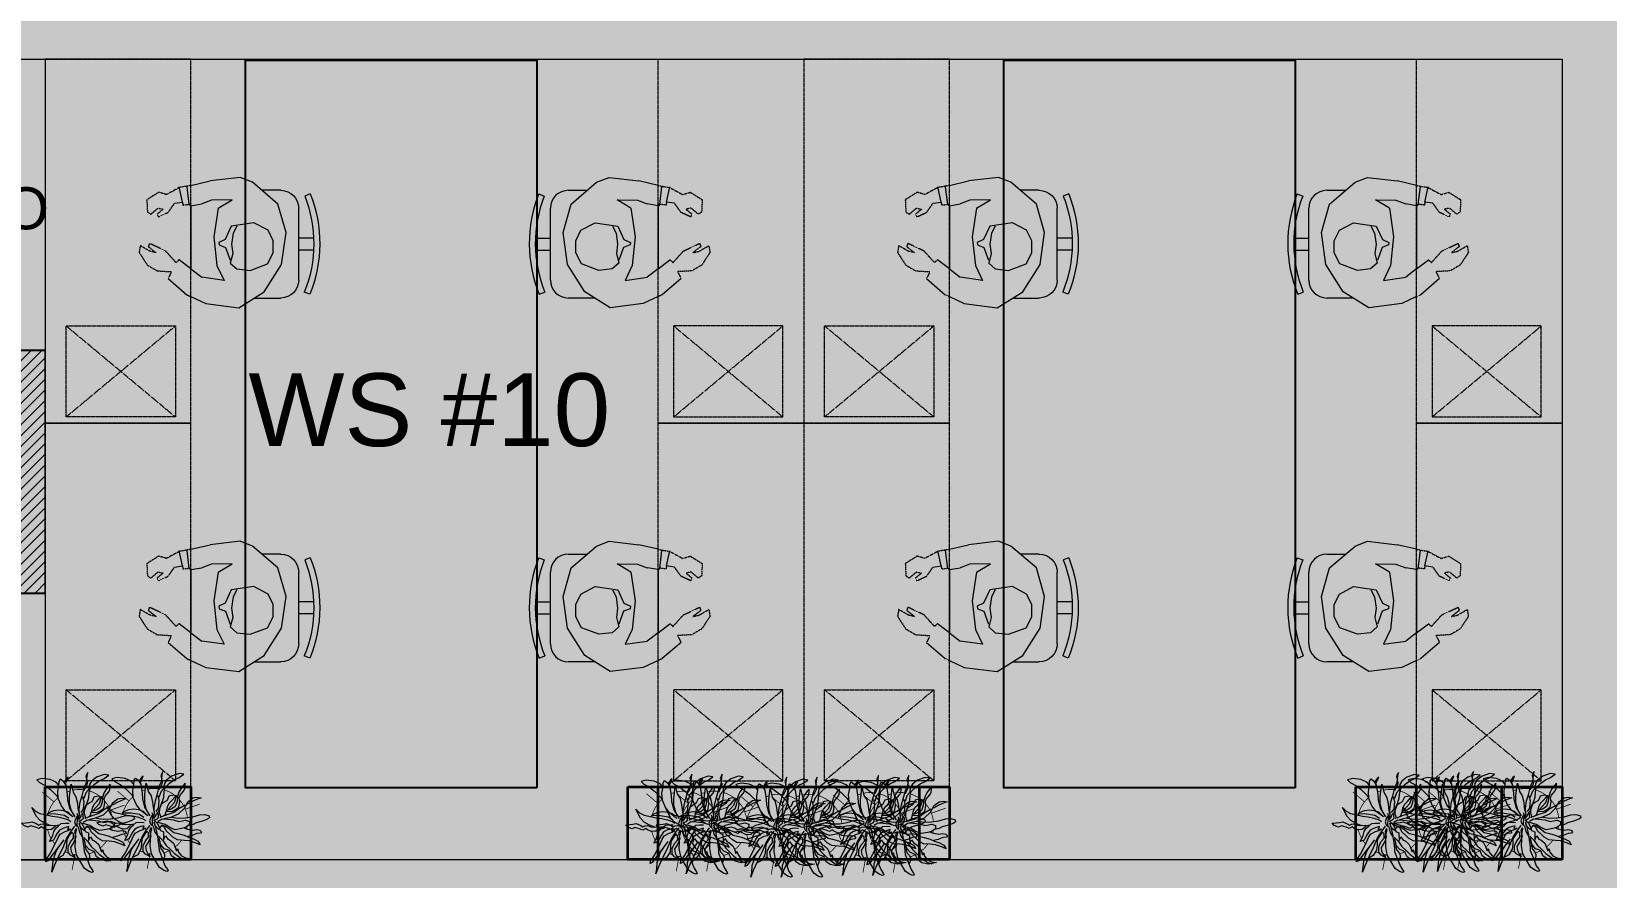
# Model space of a CAD drawing. Header units: millimetres. Extents: x 263321 to 2483465, y 33647 to 614421.
# Drawn here: x 2395340 to 2401829, y 411509 to 414996 of the extents above; entities that cross this region are included whole.
import ezdxf

# ---------------------------------------------------------------- set-up
doc = ezdxf.new("R2010")
doc.units = ezdxf.units.MM
doc.linetypes.add('( Hidden )', pattern=[0.375, 0.25, -0.125])
doc.linetypes.add('HIDDEN', pattern=[0.375, 0.25, -0.125])
for name, color, linetype, lineweight in [('A-FURN-HUMAN', 252, 'Continuous', 9), ('A-FURN-MODULAR-CHAIR', 5, 'Continuous', 5), ('A-FURN-MODULAR-PEDESTAL', 253, 'Continuous', 5), ('A-FURN-MODULAR-TABLETOP', 250, 'Continuous', 13), ('A-INDOOR PLANTS', 84, 'Continuous', 5), ('A-PLAN-COLUMN', 3, 'Continuous', 0), ('A-PLAN-RCC-HATCH', 8, 'Continuous', 13), ('AI-FURN', 7, 'Continuous', 20), ('FURNITURE', 30, 'Continuous', 5), ('FURNIURE', 33, 'Continuous', 35), ('TOA-FL-CPT-1', 8, 'Continuous', 5)]:
    doc.layers.add(name, color=color, linetype=linetype, lineweight=lineweight)
for name, color, linetype in [('A-PLAN-TEXT', 4, 'Continuous'), ('CEILING TOA', 250, 'Continuous'), ('I-FUR', 7, 'Continuous'), ('TEXT', 250, 'Continuous')]:
    doc.layers.add(name, color=color, linetype=linetype)
doc.styles.add('ARIAL', font='arial.ttf')

# ---------------------------------------------------------------- blocks, each defined once
blk = doc.blocks.new('PLANT_10')
at = {"layer": 'A-INDOOR PLANTS', "linetype": 'ByBlock', "lineweight": -2}
for p, q in [((13664.3, 7933.64), (13665.55, 7933.86)), ((13665.52, 7932.8), (13664.3, 7933.64)), ((13666.85, 7932.15), (13665.52, 7932.8)), ((13665.55, 7933.86), (13667.57, 7933.17)), ((13668.06, 7931.25), (13666.85, 7932.15)), ((13667.57, 7933.17), (13668.91, 7932.09)), ((13668.91, 7932.09), (13669.44, 7931.17)), ((13669.84, 7934.37), (13670.24, 7933.69)), ((13670, 7933.37), (13669.84, 7934.37)), ((13669.92, 7931.93), (13670.2, 7930.88)), ((13670.17, 7931.75), (13670, 7933.37)), ((13670.38, 7933.32), (13670.09, 7932.38)), ((13670.24, 7933.69), (13670.38, 7933.32)), ((13675.61, 7931.79), (13675.07, 7933.15)), ((13675.07, 7933.15), (13675.52, 7932.79)), ((13675.52, 7932.79), (13676.24, 7931.75)), ((13676.35, 7932.06), (13675.7, 7930.98)), ((13677.08, 7932.65), (13676.35, 7932.06)), ((13677.47, 7932.1), (13677.08, 7932.65)), ((13677.51, 7930.91), (13677.47, 7932.1)), ((13678.23, 7931.81), (13679.84, 7932.55)), ((13679.84, 7932.55), (13681.95, 7932.8)), ((13681.95, 7932.8), (13683.34, 7932.46)), ((13683.34, 7932.46), (13682.61, 7931.75)), ((13663.89, 7930.62), (13663.94, 7931.25)), ((13663.98, 7929.88), (13663.89, 7930.62)), ((13663.94, 7931.25), (13664.46, 7930.64)), ((13664.31, 7929.26), (13663.98, 7929.88)), ((13664.83, 7928.65), (13664.31, 7929.26)), ((13664.46, 7930.64), (13665.11, 7929.79)), ((13665.28, 7928.1), (13664.83, 7928.65)), ((13665.11, 7929.79), (13665.57, 7928.86)), ((13665.49, 7927.36), (13665.28, 7928.1)), ((13665.57, 7928.86), (13665.92, 7927.75)), ((13665.92, 7927.75), (13666.08, 7926.44)), ((13666.78, 7926.15), (13666.1, 7928.13)), ((13666.41, 7927.95), (13667.1, 7928.09)), ((13666.55, 7927.7), (13666.41, 7927.95)), ((13667.52, 7926.61), (13666.55, 7927.7)), ((13667.1, 7928.09), (13668.23, 7927.82)), ((13669.22, 7930.1), (13668.06, 7931.25)), ((13668.23, 7927.82), (13668.63, 7926.95)), ((13669.5, 7929.11), (13669.22, 7930.1)), ((13669.44, 7931.17), (13669.67, 7929.74)), ((13669.61, 7927.61), (13669.5, 7929.11)), ((13669.67, 7929.74), (13670.38, 7928.94)), ((13670.71, 7930.64), (13670.17, 7931.75)), ((13670.2, 7930.88), (13670.87, 7929.52)), ((13670.38, 7928.94), (13670.87, 7927.46)), ((13671.34, 7928.22), (13670.71, 7930.64)), ((13671.22, 7927.97), (13670.89, 7926.71)), ((13671.83, 7926.61), (13671.34, 7928.22)), ((13672.98, 7927.9), (13672.59, 7926.26)), ((13673.75, 7929.11), (13672.98, 7927.9)), ((13674.25, 7931.31), (13673.75, 7929.11)), ((13674.5, 7929.32), (13674.25, 7931.31)), ((13674.66, 7928.01), (13674.5, 7929.32)), ((13674.66, 7926.07), (13674.66, 7928.01)), ((13675.33, 7928.59), (13675.25, 7927.09)), ((13675.7, 7930.98), (13675.33, 7928.59)), ((13675.74, 7931.48), (13675.61, 7931.79)), ((13677.81, 7929.36), (13677.51, 7930.91)), ((13677.63, 7931.1), (13678.23, 7931.81)), ((13677.68, 7927.48), (13677.81, 7929.36)), ((13678.15, 7928.3), (13677.74, 7927.54)), ((13679.73, 7929.85), (13678.15, 7928.3)), ((13681.13, 7930.96), (13679.73, 7929.85)), ((13682.61, 7931.75), (13681.13, 7930.96)), ((13660.8, 7927.59), (13659.68, 7927.43)), ((13659.68, 7927.43), (13660.5, 7927.14)), ((13660.5, 7927.14), (13661.89, 7926.5)), ((13661.87, 7927.37), (13660.8, 7927.59)), ((13663.15, 7926.41), (13661.87, 7927.37)), ((13661.89, 7926.5), (13663.36, 7925.67)), ((13664.14, 7924.69), (13663.15, 7926.41)), ((13663.93, 7925.43), (13665.64, 7924.49)), ((13665.68, 7923.17), (13664.14, 7924.69)), ((13665.34, 7926.29), (13665.49, 7927.36)), ((13665.63, 7924.92), (13665.34, 7926.29)), ((13666.59, 7924.2), (13665.63, 7924.92)), ((13665.64, 7924.49), (13666.92, 7923.46)), ((13666.08, 7926.44), (13666.56, 7925.08)), ((13666.56, 7925.08), (13667.46, 7924.48)), ((13667.48, 7923.79), (13666.59, 7924.2)), ((13667.75, 7925.11), (13666.78, 7926.15)), ((13667.46, 7924.48), (13668.78, 7924.02)), ((13668.73, 7923.83), (13667.48, 7923.79)), ((13668.16, 7925.94), (13667.52, 7926.61)), ((13668.46, 7924.26), (13667.75, 7925.11)), ((13668.63, 7925.01), (13668.16, 7925.94)), ((13668.63, 7926.95), (13668.89, 7926.59)), ((13668.78, 7924.21), (13668.63, 7925.01)), ((13669.19, 7922.84), (13668.78, 7924.21)), ((13668.89, 7926.59), (13669.47, 7926.23)), ((13669.47, 7926.23), (13670.42, 7925.51)), ((13670.3, 7925.56), (13669.61, 7927.61)), ((13670.91, 7923.83), (13670.3, 7925.56)), ((13670.42, 7925.51), (13670.77, 7924.58)), ((13670.77, 7924.58), (13670.8, 7923.45)), ((13670.89, 7926.71), (13671.08, 7924.65)), ((13671.43, 7923.29), (13670.91, 7923.83)), ((13671.08, 7924.65), (13671.73, 7923.79)), ((13672.14, 7924.62), (13671.83, 7926.61)), ((13672.06, 7923.18), (13672.14, 7924.62)), ((13672.45, 7924.82), (13672.17, 7923.5)), ((13672.59, 7926.26), (13672.45, 7924.82)), ((13674.69, 7924.95), (13673.26, 7922.65)), ((13673.26, 7922.65), (13674.15, 7924.18)), ((13673.83, 7922.61), (13675.72, 7924.04)), ((13675.1, 7923.9), (13673.83, 7922.61)), ((13674.15, 7924.18), (13674.66, 7926.07)), ((13675.25, 7927.09), (13674.69, 7924.95)), ((13676.27, 7924.31), (13675.1, 7923.9)), ((13675.72, 7924.04), (13676.86, 7925.51)), ((13677.52, 7924.47), (13676.27, 7924.31)), ((13676.86, 7925.51), (13677.68, 7927.48)), ((13678.84, 7924.26), (13677.52, 7924.47)), ((13680.16, 7923.8), (13678.84, 7924.26)), ((13680.55, 7923.37), (13680.16, 7923.8)), ((13682.55, 7923.5), (13681.24, 7923.21)), ((13683.72, 7924.1), (13682.55, 7923.5)), ((13683.45, 7922.71), (13684.69, 7925.06)), ((13684.69, 7925.06), (13683.72, 7924.1)), ((13657.58, 7922.61), (13657.47, 7922.11)), ((13657.47, 7922.11), (13657.98, 7921.75)), ((13658.75, 7922.96), (13657.58, 7922.61)), ((13657.98, 7921.75), (13659.37, 7921.23)), ((13660.13, 7922.88), (13658.75, 7922.96)), ((13659.37, 7921.23), (13661.01, 7920.78)), ((13661.89, 7922.37), (13660.13, 7922.88)), ((13661.01, 7920.78), (13661.83, 7920.31)), ((13661.83, 7920.31), (13663.03, 7920.03)), ((13663.84, 7922.05), (13661.89, 7922.37)), ((13663.8, 7921.43), (13662.81, 7921.09)), ((13662.81, 7921.09), (13662.83, 7920.27)), ((13662.83, 7920.27), (13663.86, 7919.55)), ((13664.11, 7919.31), (13663.31, 7919.04)), ((13664.68, 7921.27), (13663.8, 7921.43)), ((13665.78, 7921.99), (13663.84, 7922.05)), ((13663.86, 7919.55), (13664.86, 7919.27)), ((13665.62, 7921.11), (13664.68, 7921.27)), ((13667.05, 7921.53), (13665.62, 7921.11)), ((13667.77, 7922.3), (13665.68, 7923.17)), ((13667.58, 7922.29), (13665.78, 7921.99)), ((13666.62, 7918.95), (13668.04, 7919.49)), ((13666.92, 7923.46), (13668.56, 7922.95)), ((13668.6, 7921.76), (13667.05, 7921.53)), ((13669.6, 7921.92), (13667.77, 7922.3)), ((13668.04, 7919.49), (13669.27, 7920.34)), ((13669.16, 7919.84), (13668.12, 7919.18)), ((13668.56, 7922.95), (13670.21, 7922.37)), ((13670.04, 7921.8), (13668.6, 7921.76)), ((13668.95, 7918.64), (13669.3, 7919.47)), ((13670.21, 7920.25), (13669.16, 7919.84)), ((13670.21, 7922.37), (13669.19, 7922.84)), ((13669.27, 7920.34), (13670.76, 7920.76)), ((13669.3, 7919.47), (13669.66, 7919.79)), ((13669.66, 7919.79), (13670.28, 7920)), ((13671.05, 7921.21), (13670.04, 7921.8)), ((13670.28, 7920), (13670.74, 7919.32)), ((13670.8, 7923.45), (13670.51, 7922.57)), ((13670.51, 7922.57), (13670.59, 7922.07)), ((13670.74, 7919.32), (13670.51, 7918.69)), ((13670.76, 7920.76), (13671.63, 7920.91)), ((13671.26, 7920.59), (13670.79, 7919.64)), ((13670.79, 7919.64), (13670.87, 7919.02)), ((13670.87, 7919.02), (13671.48, 7919.53)), ((13671.13, 7922.84), (13671.09, 7922.15)), ((13671.09, 7922.15), (13671.48, 7921.72)), ((13671.18, 7923.34), (13671.13, 7922.84)), ((13671.62, 7923.1), (13671.18, 7923.34)), ((13671.81, 7921.11), (13671.26, 7920.59)), ((13671.48, 7921.72), (13671.99, 7921.43)), ((13671.48, 7919.53), (13671.96, 7920.24)), ((13671.64, 7922.67), (13671.62, 7923.1)), ((13672.22, 7921.87), (13671.64, 7922.67)), ((13672.13, 7920.93), (13671.68, 7919.17)), ((13672.23, 7921.5), (13671.81, 7921.11)), ((13671.96, 7920.24), (13672.13, 7920.93)), ((13671.99, 7921.43), (13672.23, 7921.5)), ((13672.41, 7921.94), (13672.06, 7923.18)), ((13672.41, 7919.94), (13672.07, 7918.49)), ((13672.39, 7922.69), (13672.67, 7923.45)), ((13672.6, 7921.76), (13672.39, 7922.69)), ((13672.5, 7923.07), (13672.96, 7922.33)), ((13672.59, 7920.01), (13672.63, 7920.7)), ((13673.08, 7920.52), (13672.59, 7920.01)), ((13672.59, 7920.01), (13672.59, 7920.01)), ((13672.63, 7920.7), (13672.6, 7921.76)), ((13672.8, 7919.26), (13673.05, 7919.46)), ((13672.96, 7922.33), (13673.37, 7921.28)), ((13673.05, 7919.46), (13673.38, 7918.65)), ((13673.37, 7921.28), (13673.08, 7920.52)), ((13673.34, 7920.09), (13674.25, 7918.87)), ((13674.98, 7921.77), (13674.36, 7921.37)), ((13674.36, 7919.37), (13675.18, 7919.27)), ((13675.06, 7918.96), (13674.36, 7919.37)), ((13675.88, 7920.92), (13674.81, 7920.89)), ((13674.84, 7920.01), (13675.66, 7919.79)), ((13675.18, 7919.27), (13674.84, 7920.01)), ((13674.9, 7922.2), (13676.06, 7922.99)), ((13676.34, 7922.25), (13674.98, 7921.77)), ((13675.66, 7919.79), (13676.48, 7919.5)), ((13676.88, 7920.82), (13675.88, 7920.92)), ((13676.06, 7922.99), (13678.3, 7923.31)), ((13677.83, 7922.6), (13676.34, 7922.25)), ((13676.48, 7919.5), (13677.37, 7919.03)), ((13677.71, 7920.16), (13676.88, 7920.82)), ((13677.64, 7920.41), (13678.21, 7920.24)), ((13678.35, 7919.62), (13677.71, 7920.16)), ((13679.32, 7922.77), (13677.83, 7922.6)), ((13678.21, 7920.24), (13679.71, 7920.28)), ((13678.3, 7923.31), (13680.55, 7923.37)), ((13678.88, 7918.7), (13678.35, 7919.62)), ((13678.4, 7920.12), (13679.43, 7919.21)), ((13681.24, 7923.21), (13679.32, 7922.77)), ((13679.71, 7920.28), (13681.07, 7920.83)), ((13680.7, 7920.44), (13679.83, 7920.29)), ((13680.56, 7919.12), (13681.67, 7919.59)), ((13681.63, 7920.72), (13680.7, 7920.44)), ((13681.07, 7920.83), (13682.48, 7921.62)), ((13682.32, 7920.68), (13681.63, 7920.72)), ((13681.67, 7919.59), (13682.09, 7919.92)), ((13682.09, 7919.92), (13682.86, 7919.5)), ((13682.83, 7920.44), (13682.32, 7920.68)), ((13682.48, 7921.62), (13683.45, 7922.71)), ((13683.57, 7920.84), (13682.83, 7920.44)), ((13682.86, 7919.5), (13683.72, 7919.84)), ((13684.62, 7921.25), (13683.57, 7920.84)), ((13683.72, 7919.84), (13684.96, 7920.26)), ((13685.5, 7921.09), (13684.62, 7921.25)), ((13684.96, 7920.26), (13685.72, 7919.9)), ((13686.31, 7920.99), (13685.5, 7921.09)), ((13685.72, 7919.9), (13686.83, 7920.31)), ((13687.38, 7920.89), (13686.31, 7920.99)), ((13686.83, 7920.31), (13687.38, 7920.89)), ((13660.07, 7918.81), (13659.64, 7918.36)), ((13659.64, 7918.36), (13659.9, 7918.06)), ((13659.9, 7918.06), (13660.84, 7917.9)), ((13660.59, 7915.89), (13660, 7914.93)), ((13660, 7914.93), (13660.98, 7915.4)), ((13660.87, 7918.96), (13660.07, 7918.81)), ((13661.76, 7916.49), (13660.59, 7915.89)), ((13660.84, 7917.9), (13662.11, 7917.44)), ((13661.88, 7918.81), (13660.87, 7918.96)), ((13660.98, 7915.4), (13662.78, 7916.02)), ((13663.06, 7916.97), (13661.76, 7916.49)), ((13663.31, 7919.04), (13661.88, 7918.81)), ((13662.11, 7917.44), (13663.3, 7917.1)), ((13662.78, 7916.02), (13664.21, 7916.12)), ((13664.23, 7917.5), (13663.06, 7916.97)), ((13664.21, 7916.12), (13665.96, 7916.24)), ((13665.78, 7917.92), (13664.23, 7917.5)), ((13664.86, 7919.27), (13666.62, 7918.95)), ((13666.96, 7918.21), (13665.78, 7917.92)), ((13665.96, 7916.24), (13667.18, 7916.97)), ((13667.05, 7915.34), (13666.64, 7914.45)), ((13668.12, 7919.18), (13666.96, 7918.21)), ((13668.08, 7916.24), (13667.05, 7915.34)), ((13667.18, 7916.97), (13667.91, 7917.68)), ((13667.91, 7917.68), (13668.95, 7918.64)), ((13668.57, 7916.44), (13668.08, 7916.24)), ((13669.17, 7917.34), (13668.57, 7916.44)), ((13669.83, 7916.11), (13668.94, 7914.77)), ((13669.64, 7916.29), (13669.17, 7917.34)), ((13669.7, 7918.36), (13669.64, 7916.29)), ((13670.51, 7918.69), (13669.7, 7918.36)), ((13670.99, 7917.21), (13669.83, 7916.11)), ((13670.25, 7914.87), (13670.67, 7915.51)), ((13670.66, 7915.76), (13670.57, 7914.63)), ((13671, 7916.83), (13670.66, 7915.76)), ((13671.14, 7916.21), (13670.89, 7914.39)), ((13671.3, 7917.34), (13671.14, 7916.21)), ((13672.07, 7918.49), (13671.3, 7917.34)), ((13671.68, 7919.17), (13671.35, 7917.59)), ((13673.23, 7917.34), (13672.81, 7919.14)), ((13673.38, 7918.65), (13673.05, 7917.27)), ((13673.05, 7917.27), (13673.39, 7916.28)), ((13673.14, 7916.33), (13673.23, 7917.34)), ((13673.19, 7914.65), (13673.14, 7916.33)), ((13673.39, 7916.28), (13673.99, 7915.17)), ((13673.62, 7916.97), (13673.65, 7918.1)), ((13674.46, 7916), (13673.62, 7916.97)), ((13673.65, 7918.1), (13674.07, 7918.55)), ((13673.99, 7915.17), (13674.45, 7914.5)), ((13674.07, 7918.55), (13674.59, 7917.88)), ((13674.25, 7918.87), (13675.37, 7917.15)), ((13675.07, 7914.64), (13674.46, 7916)), ((13674.59, 7917.88), (13675.45, 7916.53)), ((13675.88, 7918.73), (13675.06, 7918.96)), ((13675.37, 7917.15), (13676.51, 7914.43)), ((13675.45, 7916.53), (13675.49, 7915.15)), ((13675.49, 7915.15), (13675.66, 7913.78)), ((13677.21, 7918.02), (13675.88, 7918.73)), ((13676.2, 7916.49), (13680.43, 7910.93)), ((13677.74, 7917.16), (13677.21, 7918.02)), ((13677.37, 7919.03), (13678.02, 7918.11)), ((13678.55, 7915.31), (13677.74, 7917.16)), ((13678.02, 7918.11), (13678.55, 7917.12)), ((13678.55, 7917.12), (13678.95, 7916.45)), ((13679.87, 7912.72), (13678.55, 7915.31)), ((13679.16, 7917.64), (13678.88, 7918.7)), ((13678.95, 7916.45), (13679.96, 7916.04)), ((13679.63, 7916.72), (13679.16, 7917.64)), ((13679.43, 7919.21), (13680.56, 7919.12)), ((13679.96, 7916.04), (13679.63, 7916.72)), ((13663.85, 7911.49), (13662.54, 7911.32)), ((13662.54, 7911.32), (13663.74, 7911.04)), ((13664.86, 7911.27), (13663.74, 7910.98)), ((13663.74, 7911.04), (13664.74, 7910.89)), ((13664.9, 7912.02), (13663.85, 7911.49)), ((13664.74, 7910.89), (13666.42, 7911.25)), ((13665.77, 7911.92), (13664.86, 7911.27)), ((13665.68, 7912.98), (13664.9, 7912.02)), ((13665.96, 7913.93), (13665.68, 7912.98)), ((13666.75, 7912.64), (13665.77, 7911.92)), ((13666.23, 7913.31), (13665.96, 7913.93)), ((13666.64, 7914.45), (13666.23, 7913.31)), ((13666.42, 7911.25), (13667.52, 7912.04)), ((13667.91, 7913.74), (13666.75, 7912.64)), ((13667.52, 7912.04), (13667.93, 7912.86)), ((13668.94, 7914.77), (13667.91, 7913.74)), ((13667.93, 7912.86), (13668.04, 7913.36)), ((13668.04, 7913.36), (13668.6, 7913.57)), ((13668.6, 7913.57), (13669.46, 7913.91)), ((13669.87, 7910.98), (13669.29, 7909.4)), ((13669.74, 7913.17), (13669.38, 7912.4)), ((13669.38, 7912.4), (13669.4, 7911.78)), ((13669.4, 7911.78), (13669.6, 7911.35)), ((13669.46, 7913.91), (13670.25, 7914.87)), ((13669.6, 7911.35), (13669.87, 7910.92)), ((13670.28, 7913.81), (13669.74, 7913.17)), ((13670.85, 7913.39), (13669.87, 7910.98)), ((13670.57, 7914.63), (13670.28, 7913.81)), ((13670.89, 7914.39), (13670.85, 7913.39)), ((13671.87, 7910.85), (13672.82, 7912.57)), ((13672.82, 7912.57), (13673.19, 7914.65)), ((13673.82, 7912.54), (13673.22, 7911.71)), ((13673.22, 7911.71), (13674.45, 7912.43)), ((13674.29, 7913.43), (13673.82, 7912.54)), ((13674.45, 7914.5), (13674.29, 7913.43)), ((13674.45, 7912.43), (13675.05, 7913.2)), ((13675.05, 7913.2), (13675.07, 7914.64)), ((13675.66, 7913.78), (13676.51, 7912.31)), ((13676.51, 7914.43), (13677.64, 7912.15)), ((13676.51, 7912.31), (13677.72, 7911.66)), ((13678.23, 7913.49), (13677.5, 7914.65)), ((13677.64, 7912.15), (13678.78, 7909.62)), ((13678.64, 7912.18), (13678.23, 7913.49)), ((13679.05, 7910.95), (13678.64, 7912.18)), ((13680.85, 7911.31), (13679.87, 7912.72)), ((13680.94, 7910.69), (13680.85, 7911.31)), ((13668.63, 7908.5), (13668.45, 7908.06)), ((13668.45, 7908.06), (13668.77, 7907.88)), ((13669.29, 7909.4), (13668.63, 7908.5)), ((13668.77, 7907.88), (13669.52, 7908.09)), ((13669.52, 7908.09), (13670.74, 7908.94)), ((13670.74, 7908.94), (13671.87, 7910.85)), ((13678.78, 7909.62), (13679.4, 7907.89)), ((13679.17, 7909.14), (13679.05, 7910.95)), ((13679.4, 7907.89), (13679.17, 7909.14)), ((13680.43, 7910.93), (13680.94, 7910.69))]:
    blk.add_line(p, q, dxfattribs=at)
at = {"layer": 'A-INDOOR PLANTS', "linetype": 'Continuous', "lineweight": 18, "ltscale": 0.5, "const_width": 0.2}
for points in [[(13669.4, 7929.47, 0.116285), (13665.96, 7927.44)], [(13673.88, 7929.67, 0.090884), (13670.74, 7929.78)], [(13675.42, 7929.17, 0.028901), (13674.47, 7929.51)], [(13680.37, 7923.57, 0.141213), (13677.8, 7927.66)], [(13664.08, 7924.79, 0.079562), (13663.34, 7922.14)], [(13665.42, 7926.87, 0.0574), (13664.3, 7925.23)], [(13663.38, 7919.89, 0.022707), (13663.53, 7919.11)], [(13680.68, 7920.44, 0.006998), (13680.7, 7920.68)], [(13664.86, 7916.17, 0.072973), (13666.59, 7914.33)], [(13678.52, 7915.38, 0.034437), (13679.25, 7916.33)], [(13679.57, 7916.84, 0.070954), (13680.47, 7919.13)], [(13668.08, 7913.38, 0.04589), (13669.56, 7912.79)], [(13672.77, 7912.48, 0.032284), (13673.88, 7912.65)], [(13674.83, 7912.92, 0.033376), (13675.9, 7913.37)], [(13677.6, 7914.49, 0.002611), (13677.67, 7914.55)]]:
    blk.add_lwpolyline(points, format="xyb", dxfattribs=at)
for points in [[(13678.83, 7926.57), (13681.9, 7929.19)], [(13663.9, 7924.37), (13660.1, 7925.72)], [(13673.27, 7912.54), (13674, 7908.57)]]:
    blk.add_lwpolyline(points, dxfattribs=at)
at = {"layer": 'A-INDOOR PLANTS', "linetype": 'Continuous', "lineweight": 18, "ltscale": 0.5}
blk.add_arc((13672, 7921.16), 8.71, 12.4792, 14.7067, dxfattribs=at)
blk = doc.blocks.new('Columns')
at = {"layer": 'A-PLAN-RCC-HATCH'}
h = blk.add_hatch(dxfattribs=at)
h.set_pattern_fill('ANSI31', color=256, scale=250, style=0)
h.set_pattern_definition([(45, (458397.9, -590762.232), (-22.0970869, 22.0970869), [])])
h.paths.add_polyline_path([(17839.7, 1537), (18839.7, 1537), (18839.7, 2537), (17839.7, 2537)])
at = {"layer": 'A-PLAN-COLUMN', "elevation": 0}
blk.add_lwpolyline([(17839.7, 1537), (18839.7, 1537), (18839.7, 2537), (17839.7, 2537)], close=True, dxfattribs=at)
blk = doc.blocks.new('txhvb')
at = {"layer": 'A-FURN-HUMAN', "color": 8, "lineweight": 5}
for p, q in [((549425.6, -3868.4, 0), (549538.3, -3797, 0)), ((549538.3, -3797, 0), (549669.9, -3778.8, 0)), ((549669.9, -3778.8, 0), (549787.2, -3811.9, 0)), ((549787.2, -3811.9, 0), (549877, -3916.9, 0)), ((549359.8, -3973.3, 0), (549425.6, -3868.4, 0)), ((549877, -3916.9, 0), (549896.8, -3968.3, 0)), ((549377.2, -4109.3, 0), (549359.8, -3973.3, 0)), ((549804.2, -4001.1, 0), (549802.9, -4085.6, 0)), ((549896.8, -3968.3, 0), (549882.9, -4091.1, 0)), ((549533.4, -4063.3, 0), (549472.6, -4034.3, 0)), ((549472.6, -4034.3, 0), (549485.8, -4126, 0)), ((549652, -4076.1, 0), (549533.4, -4063.3, 0)), ((549770.2, -4058.7, 0), (549652, -4076.1, 0)), ((549802.9, -4085.6, 0), (549787.5, -4126, 0)), ((549405.4, -4170.5, 0), (549377.2, -4109.3, 0)), ((549519.8, -4170.5, 0), (549485.8, -4126, 0)), ((549780, -4170.5, 0), (549787.5, -4126, 0)), ((549864.3, -4170.5, 0), (549882.9, -4091.1, 0)), ((549479.7, -4265, 0), (549413.4, -4187.8, 0)), ((549519.8, -4170.5, 0), (549557.1, -4219.4, 0)), ((549795.2, -4204.9, 0), (549782.9, -4203.7, 0)), ((549790.7, -4237.8, 0), (549795.2, -4204.9, 0))]:
    blk.add_line(p, q, dxfattribs=at)
at = {"layer": 'A-FURN-HUMAN', "color": 8, "linetype": '( Hidden )', "lineweight": 5, "ltscale": 2}
for p, q in [((549413.4, -4187.8, 0), (549405.4, -4170.5, 0)), ((549782.9, -4203.7, 0), (549786.4, -4175, 0)), ((549855.8, -4216.9, 0), (549826.4, -4271.5, 0)), ((549860.7, -4185.9, 0), (549855.8, -4216.9, 0)), ((549864.3, -4170.5, 0), (549860.7, -4185.9, 0)), ((549508.3, -4250.5, 0), (549479.7, -4265, 0)), ((549511.8, -4309.5, 0), (549508.3, -4250.5, 0)), ((549557.1, -4219.4, 0), (549546, -4231.9, 0)), ((549546, -4231.9, 0), (549593.7, -4274.9, 0)), ((549593.7, -4274.9, 0), (549624.9, -4341.5, 0)), ((549734.2, -4304.6, 0), (549752.9, -4264.4, 0)), ((549752.9, -4264.4, 0), (549790.7, -4237.8, 0)), ((549826.4, -4271.5, 0), (549835.7, -4303.3, 0)), ((549535.7, -4350.2, 0), (549511.8, -4309.5, 0)), ((549612, -4346.4, 0), (549586.8, -4314.1, 0)), ((549586.8, -4314.1, 0), (549592.4, -4339, 0)), ((549592.4, -4339, 0), (549615.6, -4379.5, 0)), ((549624.9, -4341.5, 0), (549612, -4346.4, 0)), ((549745.4, -4310, 0), (549734.2, -4304.6, 0)), ((549745.3, -4335.9, 0), (549770.5, -4306.2, 0)), ((549754.5, -4349.8, 0), (549745.3, -4335.9, 0)), ((549765.7, -4285.4, 0), (549745.4, -4310, 0)), ((549770.5, -4306.2, 0), (549765.7, -4285.4, 0)), ((549835.7, -4303.3, 0), (549804.9, -4352.2, 0)), ((549587.5, -4384, 0), (549535.7, -4350.2, 0)), ((549615.6, -4379.5, 0), (549587.5, -4384, 0)), ((549804.9, -4352.2, 0), (549754.5, -4349.8, 0))]:
    blk.add_line(p, q, dxfattribs=at)
at = {"layer": 'A-FURN-HUMAN', "color": 8, "linetype": '( Hidden )', "lineweight": 5, "ltscale": 3}
for p, q in [((549780.2, -4174.4, 0), (549780, -4169.8, 0)), ((549786.4, -4175, 0), (549780.2, -4174.4, 0))]:
    blk.add_line(p, q, dxfattribs=at)
at = {"layer": 'A-FURN-HUMAN', "color": 8, "lineweight": 5, "elevation": 0}
for points in [[(549696.3, -3982), (549667.8, -3997), (549621.5, -4003.4), (549583, -3998.4), (549543.8, -4008.4), (549519.5, -3981.3), (549513.6, -3926.6), (549540.8, -3854.7), (549585.6, -3831.3), (549636.2, -3831.3), (549679, -3852.7), (549710.1, -3911), (549696.5, -4004.3), (549641.4, -4029.8), (549629.3, -4056.2), (549618.6, -4054.7), (549608.6, -4028.3), (549555.2, -4009.1)], [(549770.2, -4058.7), (549804.2, -4001.1)], [(549784.9, -4177.3), (549858.8, -4186.3)], [(549795.2, -4204.9), (549858.2, -4218.4)]]:
    blk.add_lwpolyline(points, dxfattribs=at)
at = {"layer": 'A-FURN-MODULAR-CHAIR', "color": 8, "lineweight": 15}
for p, q in [((549473.8, -3726.6, 0), (549769.8, -3726.6, 0)), ((549399.8, -3909.5, 0), (549399.8, -3800.6, 0)), ((549843.8, -3800.6, 0), (549843.8, -3878, 0))]:
    blk.add_line(p, q, dxfattribs=at)
at = {"layer": 'A-FURN-MODULAR-CHAIR', "color": 8, "lineweight": 15, "elevation": 0}
for points in [[(549415.1, -3680.7), (549424.4, -3703.6)], [(549597.3, -3664.5), (549597.3, -3726.6)], [(549646.7, -3664.5), (549646.7, -3726.6)], [(549829.3, -3678.7), (549820, -3701.6)]]:
    blk.add_lwpolyline(points, dxfattribs=at)
blk.add_lwpolyline([(549780, -4169.8, -0.034638), (549769.8, -4170.5), (549519.8, -4170.5)], format="xyb", dxfattribs=at)
at = {"layer": 'A-FURN-MODULAR-CHAIR', "color": 8, "lineweight": 15}
for centre, radius, start, end in [((549624.7, -4196.9, 0), 557.1, 68.45805, 112.09943), ((549624.7, -4196.9, 0), 532.5, 68.48386, 112.09943), ((549473.8, -3800.6, 0), 74, 90.00011, 180.00011), ((549769.8, -3800.6, 0), 74, 0.00011, 90.00011)]:
    blk.add_arc(centre, radius, start, end, dxfattribs=at)
at = {"layer": 'A-FURN-MODULAR-PEDESTAL', "color": 20, "linetype": 'HIDDEN', "lineweight": 5, "ltscale": 5}
for p, q in [((549284.5, -4234.5), (548909.5, -4684.5)), ((548909.5, -4234.5), (549284.5, -4684.5))]:
    blk.add_line(p, q, dxfattribs=at)
for points in [[(548884.5, -4170.5), (550384.5, -4170.5), (550384.5, -4770.5), (548884.5, -4770.5)], [(549284.5, -4234.5), (548909.5, -4234.5), (548909.5, -4684.5), (549284.5, -4684.5)]]:
    blk.add_lwpolyline(points, close=True, dxfattribs=at)

msp = doc.modelspace()

# ---------------------------------------------------------------- hatches: boundary and pattern name
at = {"layer": 'CEILING TOA', "true_color": 0x7aafdf}
h = msp.add_hatch(color=143, dxfattribs=at)
h.dxf.hatch_style = 1
h.paths.add_polyline_path([(2397421.796, 411878.346), (2396221.796, 411878.346), (2396221.796, 414877.538), (2397421.796, 414877.538)])
at = {"layer": 'CEILING TOA', "true_color": 0x939598}
h = msp.add_hatch(color=252, dxfattribs=at)
h.dxf.hatch_style = 1
h.paths.add_polyline_path([(2400546.793, 411878.346), (2399346.793, 411878.346), (2399346.793, 414877.538), (2400546.793, 414877.538)])
at = {"layer": 'TOA-FL-CPT-1', "true_color": 0xc7c8ca}
h = msp.add_hatch(dxfattribs=at)
h.set_pattern_fill('AR-PARQ1', color=9, scale=3)
h.set_pattern_definition([(90, (90021.1, 24147), (-914.4, 914.4), [914.4, -914.4]), (90, (90173.5, 24147), (-914.4, 914.4), [914.4, -914.4]), (90, (90325.9, 24147), (-914.4, 914.4), [914.4, -914.4]), (90, (90478.3, 24147), (-914.4, 914.4), [914.4, -914.4]), (90, (90630.7, 24147), (-914.4, 914.4), [914.4, -914.4]), (90, (90783.1, 24147), (-914.4, 914.4), [914.4, -914.4]), (90, (90935.5, 24147), (-914.4, 914.4), [914.4, -914.4]), (0, (90021.1, 25061.4), (914.4, -914.4), [914.4, -914.4]), (0, (90021.1, 25213.8), (914.4, -914.4), [914.4, -914.4]), (0, (90021.1, 25366.2), (914.4, -914.4), [914.4, -914.4]), (0, (90021.1, 25518.6), (914.4, -914.4), [914.4, -914.4]), (0, (90021.1, 25671), (914.4, -914.4), [914.4, -914.4]), (0, (90021.1, 25823.4), (914.4, -914.4), [914.4, -914.4]), (0, (90021.1, 25975.8), (914.4, -914.4), [914.4, -914.4])])
edge = h.paths.add_edge_path()
edge.add_arc((2396128.727, -119195.432), 546828.493, 90.92532943, 95.29958843)
edge.add_line((2345621.769, 425295.567), (2345621.769, 409482.052))
edge.add_line((2345621.769, 409482.052), (2347129.201, 409481.857))
edge.add_arc((2347102.083, 408732.348), 750, 0, 87.9279004, ccw=False)
edge.add_line((2347852.083, 408732.348), (2347852.23, 389991.103))
edge.add_line((2347852.23, 389991.103), (2342396.706, 389991.103))
edge.add_line((2342396.706, 389991.103), (2342397.172, 380682.159))
edge.add_line((2342397.172, 380682.159), (2351396.796, 380682.159))
edge.add_line((2351396.796, 380682.159), (2351396.796, 379682.052))
edge.add_line((2351396.796, 379682.052), (2350496.796, 379682.052))
edge.add_line((2350496.796, 379682.052), (2350496.796, 377891.004))
edge.add_arc((2372893.597, 61240.666), 317441.417, 85.95303216, 94.04581501, ccw=False)
edge.add_line((2395296.77, 377890.553), (2395296.77, 379682.052))
edge.add_line((2395296.77, 379682.052), (2394396.796, 379682.052))
edge.add_line((2394396.796, 379682.052), (2394396.796, 380682.052))
edge.add_line((2394396.796, 380682.052), (2405177.531, 380682.052))
edge.add_line((2405177.531, 380682.052), (2405177.531, 389182.052))
edge.add_line((2405177.531, 389182.052), (2406496.796, 389182.052))
edge.add_line((2406496.796, 389182.052), (2406496.796, 383082.052))
edge.add_line((2406496.796, 383082.052), (2408136.796, 383082.052))
edge.add_line((2408136.796, 383082.052), (2408136.796, 389182.052))
edge.add_line((2408136.796, 389182.052), (2413779.159, 389181.861))
edge.add_line((2413779.159, 389181.861), (2414010.251, 390682.052))
edge.add_line((2414010.251, 390682.052), (2405396.796, 390682.052))
edge.add_line((2405396.796, 390682.052), (2405396.796, 411581.926))
edge.add_line((2405396.796, 411581.926), (2403146.796, 411581.926))
edge.add_arc((2403146.796, 411881.926), 300, 180, 270, ccw=False)
edge.add_line((2402846.796, 411881.926), (2402846.796, 413382.052))
edge.add_arc((2403146.796, 413382.052), 300, 90, 180, ccw=False)
edge.add_line((2403146.796, 413682.052), (2417553.202, 413682.052))
edge.add_line((2417553.202, 413682.052), (2417799.7, 415282.257))
edge.add_line((2417799.7, 415282.257), (2411837.001, 415281.729))
edge.add_line((2411837.001, 415281.729), (2411837.001, 417657.174))
edge.add_line((2411837.001, 417657.174), (2416421.528, 417657.174))
edge.add_line((2416421.528, 417657.174), (2416421.528, 418657.174))
edge.add_line((2416421.528, 418657.174), (2411836.796, 418657.174))
edge.add_line((2411836.796, 418657.174), (2411836.796, 421262.052))
edge.add_line((2411836.796, 421262.052), (2410296.796, 421262.052))
edge.add_line((2410296.796, 421262.052), (2410296.796, 415281.575))
edge.add_line((2410296.796, 415281.575), (2402846.796, 415281.575))
edge.add_line((2402846.796, 415281.575), (2402846.796, 424532.052))
edge.add_line((2402846.796, 424532.052), (2402846.796, 424581.286))
edge.add_line((2402846.796, 424581.286), (2395396.796, 424582.052))
edge.add_line((2395396.796, 424582.052), (2395396.796, 423682.052))
edge.add_line((2395396.796, 423682.052), (2394396.796, 423682.052))
edge.add_line((2394396.796, 423682.052), (2394396.796, 424581.86))
edge.add_line((2394396.796, 424581.86), (2387296.514, 424582.052))
edge.add_line((2387296.514, 424582.052), (2387297.806, 427561.749))
h.paths.add_polyline_path([(2357571.796, 409582.052), (2403896.373, 409582.052), (2403899.547, 394952.31), (2375096.795, 394783.782), (2375096.795, 396862.052), (2373596.796, 396864.771), (2373596.796, 394782.052), (2369971.795, 394800.838), (2370046.875, 396862.052), (2368385.069, 396703.686), (2368471.796, 394819.625), (2357571.796, 394782.052)], flags=16)
h.paths.add_polyline_path([(2363596.796, 414832.306), (2384296.459, 414782.218), (2384296.434, 411581.926), (2384538.462, 411581.927), (2384538.462, 409582.052), (2378653.494, 409582.052), (2378650.056, 411581.898), (2363596.796, 411631.98)], flags=16)
h.paths.add_polyline_path([(2392707.043, 411682.849), (2384396.821, 411683.632), (2384396.821, 414782.218), (2392707.043, 414781.434)], flags=16)
h.paths.add_polyline_path([(2400346.796, 422010.357), (2401546.802, 422010.357), (2401546.802, 416210.358), (2400346.796, 416210.358)], flags=16)
h.paths.add_polyline_path([(2349453.189, 392877.837), (2349451.159, 392879.273), (2349451.159, 390061.804), (2349453.189, 390060.368)], flags=16)
h.paths.add_polyline_path([(2379396.791, 389980.182), (2384396.796, 389980.182), (2384396.796, 392980.182), (2379396.791, 392980.182)], flags=16)

# ---------------------------------------------------------------- linework, layer by layer
at = {"layer": 'A-FURN-MODULAR-TABLETOP', "lineweight": 0, "ltscale": 12, "elevation": 0}
msp.add_lwpolyline([(2392707.043, 414882.231), (2401646.796, 414882.231), (2401646.796, 411582.052), (2392707.043, 411582.052)], dxfattribs=at)
at = {"layer": 'CEILING TOA', "elevation": 0.016}
for points in [[(2397421.796, 411878.346), (2396221.796, 411878.346), (2396221.796, 414877.538), (2397421.796, 414877.538)], [(2400546.793, 411878.346), (2399346.793, 411878.346), (2399346.793, 414877.538), (2400546.793, 414877.538)]]:
    msp.add_lwpolyline(points, close=True, dxfattribs=at)
at = {"layer": 'FURNITURE', "color": 18, "true_color": 0x000000, "elevation": 0}
for points in [[(2394396.796, 414882.231), (2395396.796, 414882.231), (2395396.796, 413680.075), (2394396.796, 413680.075)], [(2394396.796, 412680.075), (2395396.796, 412680.075), (2395396.796, 411579.95), (2394396.796, 411579.95)]]:
    msp.add_lwpolyline(points, close=True, dxfattribs=at)
at = {"layer": 'FURNIURE'}
for p, q in [((2397796.793, 411882.231, 0), (2399121.793, 411882.231, 0)), ((2400796.796, 411882.231, 0), (2401646.796, 411882.231, 0))]:
    msp.add_line(p, q, dxfattribs=at)
at = {"layer": 'FURNIURE', "elevation": 0}
msp.add_lwpolyline([(2395396.796, 411882.231), (2395996.796, 411882.231), (2395996.796, 411582.231), (2395396.796, 411582.231)], close=True, dxfattribs=at)
for points in [[(2399121.793, 411582.231), (2397796.793, 411582.231), (2397796.793, 411882.231)], [(2397921.793, 411582.231), (2397921.793, 411882.231)], [(2398996.793, 411882.231), (2398996.793, 411582.231)], [(2399121.793, 411882.231), (2399121.793, 411582.231)], [(2401646.796, 411582.231), (2400796.796, 411582.231), (2400796.796, 411882.231)], [(2401046.796, 411582.231), (2401046.796, 411882.231)], [(2401396.796, 411882.231), (2401396.796, 411582.231)], [(2401646.796, 411882.231), (2401646.796, 411582.231)]]:
    msp.add_lwpolyline(points, dxfattribs=at)

# ---------------------------------------------------------------- block references
at = {"layer": 'A-PLAN-COLUMN'}
msp.add_blockref('Columns', (2376557.09, 411145.044), dxfattribs=at)
at = {"layer": 'AI-FURN', "xscale": -15.54487918698437, "yscale": 15.54487918698437, "zscale": 15.54487918698436}
for p in [(2608068.012, 288602.719, 0), (2608377.187, 288606.681, 0), (2610557.197, 288595.85, 0), (2610682.197, 288595.85, 0), (2610948.255, 288583.006, 0), (2611073.255, 288583.006, 0), (2611326.264, 288590.267, 0), (2611451.264, 288590.267, 0), (2613468.012, 288602.719, 0), (2613718.012, 288602.719, 0), (2613777.187, 288606.681, 0), (2614027.187, 288606.681, 0)]:
    msp.add_blockref('PLANT_10', p, dxfattribs=at)
at = {"layer": 'I-FUR', "linetype": 'ByBlock', "xscale": -1, "rotation": 270}
for p in [(2400167.334, -135502.269, 0), (2403292.337, -135502.269, 0), (2400167.334, -137002.269, 0), (2403292.337, -137002.269, 0)]:
    msp.add_blockref('txhvb', p, dxfattribs=at)
at = {"layer": 'I-FUR', "linetype": 'ByBlock', "rotation": 90}
for p in [(2393751.249, -135502.269, 0), (2396876.252, -135502.269, 0), (2393751.249, -137002.269, 0), (2396876.252, -137002.269, 0)]:
    msp.add_blockref('txhvb', p, dxfattribs=at)

# ---------------------------------------------------------------- texts
at = {"layer": 'A-PLAN-TEXT', "insert": (2396978.861, 413586.922, 0), "char_height": 300, "width": 9413.07212, "attachment_point": 2, "style": 'ARIAL'}
msp.add_mtext('\\pi0.483;WS #10', dxfattribs=at)
at = {"layer": 'TEXT', "insert": (2394170.887, 414188.285, 0), "char_height": 173.33324, "width": 1590.0719, "attachment_point": 7, "rotation": 359.4961374, "style": 'ARIAL'}
msp.add_mtext('\\pi379.43818;REPRO', dxfattribs=at)

doc.saveas('drawing.dxf')
